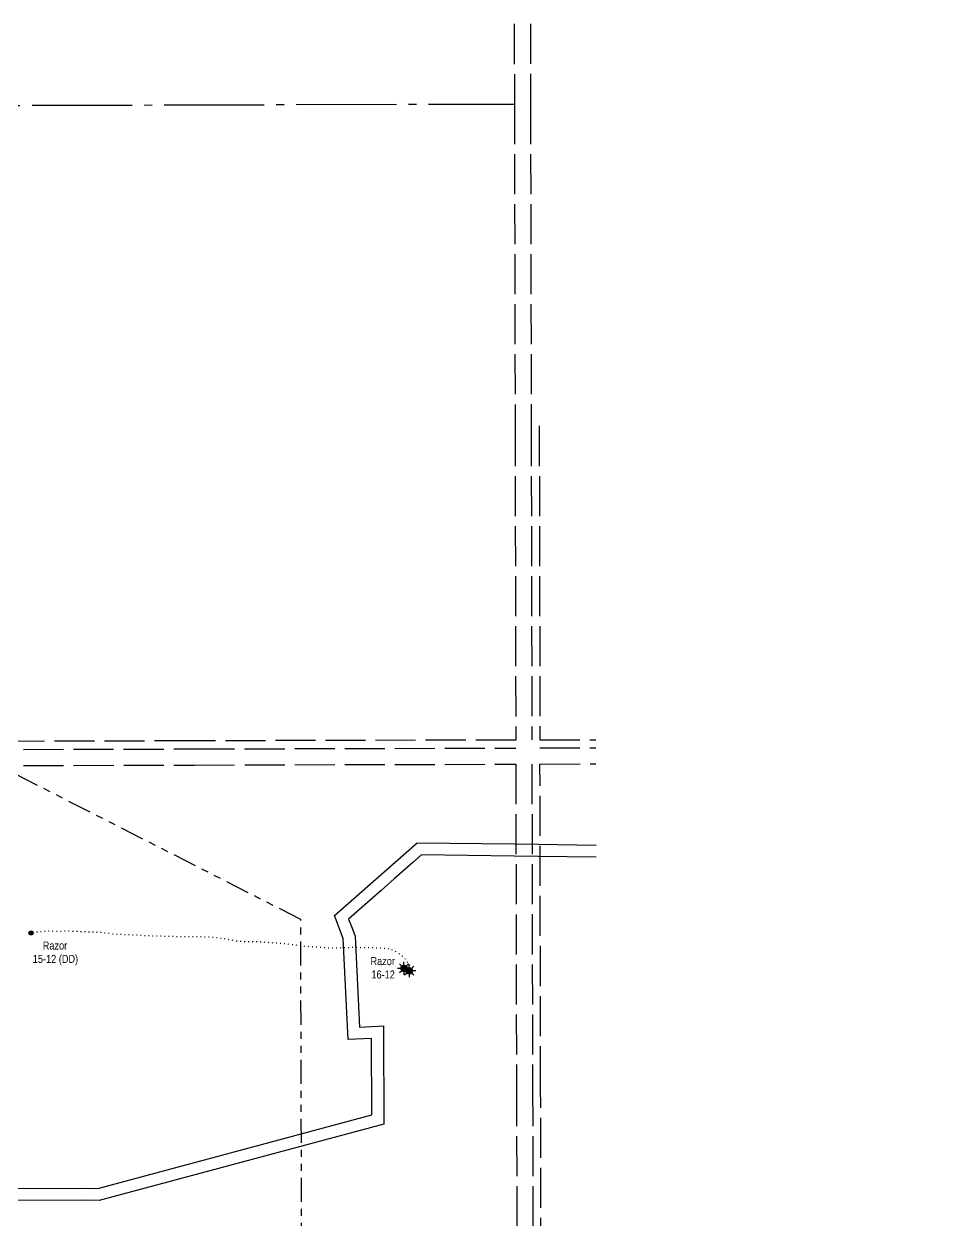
# Model space of a CAD drawing. Extents: x 504328 to 524869, y 6014084 to 6025549.
# Drawn here: x 509035 to 510192, y 6022551 to 6024045 of the extents above; entities that cross this region are included whole.
import ezdxf

# ---------------------------------------------------------------- set-up
doc = ezdxf.new("R2010")
doc.units = 0
doc.header["$LTSCALE"] = 5
doc.header["$PDSIZE"] = 0.5
for name, pattern in [('foc-DOT', [1, 0.2, -0.8]), ('foc-DRILLPATH', [14.75, 6, -1.75, 1.75, -1.75, 1.75, -1.75]), ('foc-QUARTERLINE', [33, 25, -3, 2, -3]), ('foc-UNSURVEYED', [12.5, 10, -2.5])]:
    doc.linetypes.add(name, pattern=pattern)
for name, color, linetype in [('AS-DRILL', 8, 'foc-DOT'), ('AS-DRILL-T', 8, 'Continuous'), ('C-RW', 13, 'Continuous'), ('ee0bc257-db47-4c66-b229-5', 7, 'Continuous'), ('F-WS-S', 8, 'Continuous'), ('L-SECQ', 8, 'foc-QUARTERLINE'), ('L-USEC', 7, 'foc-UNSURVEYED'), ('P-PDRILLPATH', 12, 'foc-DRILLPATH')]:
    doc.layers.add(name, color=color, linetype=linetype)
doc.styles.add('80L', font='ARIALN.TTF', dxfattribs={"height": 10})

# ---------------------------------------------------------------- blocks, each defined once
blk = doc.blocks.new('GAS')
h = blk.add_hatch(color=255)
h.dxf.hatch_style = 1
edge = h.paths.add_edge_path()
edge.add_arc((0, 0), 0.9, 0, 360)
for p, q in [((-0.81, 0), (-1.62, 0)), ((-0.57, 0.57), (-1.14, 1.14)), ((0, 0.81), (0, 1.62)), ((0.57, 0.57), (1.14, 1.14)), ((1.62, 0), (0.81, 0)), ((-0.57, -0.57), (-1.14, -1.14)), ((0, -0.81), (0, -1.62)), ((1.14, -1.14), (0.57, -0.57))]:
    blk.add_line(p, q)
blk.add_circle((0, 0), 0.8)
blk = doc.blocks.new('BH-Existing')
at = {"layer": 'AS-DRILL-T'}
h = blk.add_hatch(color=256, dxfattribs=at)
h.dxf.hatch_style = 1
edge = h.paths.add_edge_path()
edge.add_arc((0, 0), 0.5, 0, 360)
blk.add_circle((0, 0), 0.5, dxfattribs=at)

msp = doc.modelspace()

# ---------------------------------------------------------------- linework, layer by layer
at = {"layer": 'AS-DRILL', "flags": 128}
msp.add_lwpolyline([(509515.716, 6022862.374), (509515.716, 6022862.374), (509515.667, 6022862.244), (509515.647, 6022862.164), (509515.657, 6022862.054), (509515.687, 6022861.984), (509515.697, 6022861.894), (509515.668, 6022861.784), (509515.658, 6022861.694), (509515.668, 6022861.544), (509515.719, 6022861.374), (509515.779, 6022861.214), (509515.839, 6022861.144), (509515.949, 6022861.235), (509516.148, 6022861.445), (509516.378, 6022861.706), (509516.567, 6022861.926), (509516.637, 6022862.046), (509516.677, 6022862.106), (509516.767, 6022862.166), (509516.867, 6022862.257), (509517.007, 6022862.337), (509517.156, 6022862.397), (509517.266, 6022862.447), (509517.316, 6022862.508), (509517.396, 6022862.558), (509517.526, 6022862.618), (509517.556, 6022862.618), (509517.676, 6022862.598), (509517.776, 6022862.588), (509517.916, 6022862.559), (509517.876, 6022862.569), (509517.796, 6022862.648), (509517.786, 6022862.759), (509517.845, 6022862.879), (509517.905, 6022862.949), (509517.985, 6022863.039), (509518.095, 6022863.179), (509518.204, 6022863.339), (509518.214, 6022863.439), (509518.204, 6022863.559), (509518.204, 6022863.589), (509518.153, 6022863.819), (509518.023, 6022864.179), (509517.812, 6022864.679), (509517.49, 6022865.298), (509517.079, 6022866.047), (509516.647, 6022866.956), (509516.205, 6022868.005), (509515.692, 6022869.154), (509515.09, 6022870.423), (509514.387, 6022871.761), (509513.594, 6022873.15), (509513.002, 6022874.089), (509512.701, 6022874.528), (509511.648, 6022875.906), (509510.425, 6022877.333), (509509.082, 6022878.76), (509507.61, 6022880.137), (509506.057, 6022881.424), (509504.464, 6022882.611), (509502.802, 6022883.777), (509501.09, 6022884.884), (509499.247, 6022886), (509497.295, 6022887.056), (509495.203, 6022888.002), (509492.932, 6022888.787), (509490.5, 6022889.412), (509487.939, 6022889.876), (509485.239, 6022890.201), (509482.438, 6022890.415), (509479.518, 6022890.549), (509476.468, 6022890.632), (509475.908, 6022890.651), (509470.128, 6022890.759), (509463.637, 6022890.846), (509457.147, 6022890.992), (509450.657, 6022891.169), (509444.067, 6022891.205), (509437.387, 6022891.081), (509430.808, 6022890.787), (509424.558, 6022890.484), (509418.558, 6022890.482), (509412.778, 6022890.71), (509407.047, 6022891.128), (509401.046, 6022891.685), (509398.105, 6022891.919), (509395.155, 6022892.063), (509389.064, 6022892.44), (509385.924, 6022892.763), (509382.833, 6022893.137), (509379.722, 6022893.511), (509376.521, 6022893.884), (509369.919, 6022894.72), (509363.338, 6022895.506), (509356.877, 6022896.113), (509350.616, 6022896.58), (509344.265, 6022897.057), (509337.894, 6022897.623), (509331.703, 6022898.12), (509325.832, 6022898.398), (509320.192, 6022898.536), (509314.822, 6022898.585), (509309.842, 6022898.635), (509304.981, 6022898.875), (509299.94, 6022899.484), (509294.758, 6022900.373), (509289.376, 6022901.332), (509283.634, 6022902.29), (509277.372, 6022903.157), (509270.441, 6022903.863), (509262.97, 6022904.337), (509255.259, 6022904.591), (509247.699, 6022904.745), (509240.129, 6022904.789), (509232.709, 6022904.784), (509225.279, 6022904.858), (509217.779, 6022904.973), (509210.468, 6022905.197), (509203.278, 6022905.473), (509196.007, 6022905.687), (509188.727, 6022905.872), (509181.576, 6022906.257), (509174.645, 6022906.703), (509168.025, 6022906.979), (509161.824, 6022907.186), (509155.854, 6022907.413), (509149.883, 6022907.771), (509143.772, 6022908.348), (509137.43, 6022909.145), (509130.978, 6022909.902), (509124.557, 6022910.388), (509117.957, 6022910.634), (509111.287, 6022910.771), (509104.996, 6022911.037), (509099.195, 6022911.365), (509093.625, 6022911.534), (509087.825, 6022911.612), (509081.935, 6022911.529), (509075.905, 6022911.477), (509069.715, 6022911.574), (509063.605, 6022911.581), (509057.906, 6022911.299), (509052.687, 6022910.758), (509047.028, 6022910.006), (509043.519, 6022909.509), (509043.41, 6022909.489)], dxfattribs=at)
at = {"layer": 'C-RW'}
for points in [[(508968.96, 6022590.543), (509106.02, 6022590.698), (509126.759, 6022590.439), (509468.994, 6022682.421), (509468.643, 6022777.797), (509439.471, 6022776.401), (509433.437, 6022902.53), (509422.334, 6022931.312), (509525.662, 6023022.265), (509646.673, 6023020.665), (509676.832, 6023020.266), (509748.963, 6023019.312)], [(509748.995, 6023004.057), (509676.856, 6023005.092), (509646.697, 6023005.516), (509531.231, 6023007.18), (509520.059, 6022997.346), (509496.965, 6022977.017), (509480.63, 6022962.638), (509440.095, 6022926.958), (509443.736, 6022917.518), (509448.307, 6022905.667), (509453.74, 6022792.105), (509483.589, 6022793.532), (509483.604, 6022789.65), (509484.04, 6022670.93), (509128.648, 6022575.41), (509105.935, 6022575.695), (508983.988, 6022575.557), (508984.039, 6022545.795)]]:
    msp.add_lwpolyline(points, dxfattribs=at)
at = {"layer": 'ee0bc257-db47-4c66-b229-5', "linetype": 'Continuous'}
for p in [(509043.385, 6022909.481), (509509.146, 6022865.253)]:
    msp.add_point(p, dxfattribs=at)
at = {"layer": 'L-SECQ', "flags": 128}
msp.add_lwpolyline([(508879.706, 6023942.485), (509647.063, 6023944.569)], dxfattribs=at)
at = {"layer": 'L-USEC'}
for p, q in [((509646.852, 6024044.516), (509647.063, 6023944.569)), ((509666.958, 6024044.57), (509667.169, 6023944.612)), ((509647.063, 6023944.569), (509647.912, 6023542.474)), ((509667.169, 6023944.612), (509668.018, 6023542.517)), ((509647.912, 6023542.474), (509648.74, 6023150.444)), ((509668.018, 6023542.517), (509668.846, 6023150.487)), ((509678.076, 6023542.538), (509678.904, 6023150.508)), ((509678.867, 6023150.545), (509748.685, 6023150.766)), ((508846.64, 6023138.214), (509247.695, 6023139.303)), ((509247.695, 6023139.303), (509648.749, 6023140.392)), ((509678.899, 6023140.488), (509748.707, 6023140.708)), ((509648.803, 6023120.285), (509649.652, 6022718.194)), ((509668.91, 6023120.328), (509669.758, 6022718.236)), ((509678.962, 6023120.382), (509748.749, 6023120.602)), ((509679.812, 6022718.29), (509678.962, 6023120.382)), ((509649.652, 6022718.194), (509650.501, 6022316.103)), ((509669.758, 6022718.236), (509670.607, 6022316.145)), ((509680.66, 6022316.198), (509679.812, 6022718.29))]:
    msp.add_line(p, q, dxfattribs=at)
for points in [[(509648.74, 6023150.444), (509247.687, 6023149.356), (508846.637, 6023148.267)], [(508846.695, 6023118.108), (509247.749, 6023119.197), (509648.803, 6023120.285)]]:
    msp.add_lwpolyline(points, dxfattribs=at)
at = {"layer": 'P-PDRILLPATH', "flags": 128}
for points in [[(509380.328, 6022926.349), (508695.746, 6023275.022)], [(510192.303, 6020005.192), (509384.316, 6021283.485), (509380.328, 6022926.349)]]:
    msp.add_lwpolyline(points, dxfattribs=at)

# ---------------------------------------------------------------- block references
at = {"layer": 'AS-DRILL-T', "xscale": 4.999999999999992, "yscale": 4.999999999999992, "zscale": 4.999999999999992}
msp.add_blockref('BH-Existing', (509043.41, 6022909.489), dxfattribs=at)
at = {"layer": 'F-WS-S', "color": 90, "linetype": 'Continuous', "xscale": 4.999999999999992, "yscale": 4.999999999999992, "zscale": 4.999999999999992}
for p in [(509509.146, 6022865.253), (509515.716, 6022862.374)]:
    msp.add_blockref('GAS', p, dxfattribs=at)

# ---------------------------------------------------------------- texts
at = {"layer": 'F-WS-S', "char_height": 9.99465, "attachment_point": 1, "style": '80L'}
for s, width, insert in [('\\pi13.10234;Razor\\P\\pi0.66356;15-12 (DD)', 56.01819, (509045.04, 6022898.813)), ('\\pi0.48971;Razor\\P\\pi1.67257;16-12', 30.79294, (509466.846, 6022879.349))]:
    msp.add_mtext_dynamic_manual_height_columns(s, width=width, gutter_width=49.973, heights=[0], dxfattribs=dict(at, insert=insert))

doc.saveas('drawing.dxf')
